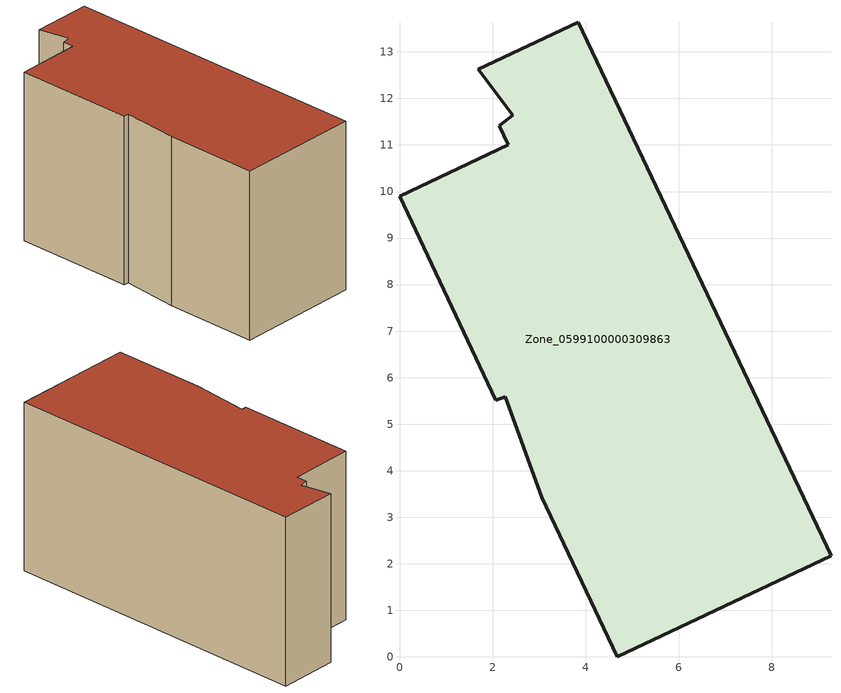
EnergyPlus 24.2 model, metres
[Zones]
Zone_0599100000309863
 floor ground (C_G): 9.27,2.17 4.68,0 3.06,3.43 2.27,5.59 2.07,5.52 0,9.9 2.33,11.01 2.14,11.42 2.43,11.64 1.69,12.63 3.84,13.64 z0
 wall outside (C_F): 4.68,0 9.27,2.17 3.84,13.64 1.69,12.63 2.43,11.64 2.14,11.42 2.33,11.01 0,9.9 2.07,5.52 2.27,5.59 3.06,3.43 4.68,0 z0:6.88
 roof outside (C_R): 2.14,11.42 2.33,11.01 0,9.9 2.07,5.52 2.27,5.59 3.06,3.43 4.68,0 9.27,2.17 3.84,13.64 1.69,12.63 2.43,11.64 z6.88
[BUILDING]
Pand.0599100000309863: North Axis=0; Terrain=City; Loads Convergence Tolerance Value=0.04; Temperature Convergence Tolerance Value=0.4; Solar Distribution=FullExterior; Maximum Number of Warmup Days=25; Minimum Number of Warmup Days=1
[Site:Location]
Rotterdam.The.Hague.AP_ZH_NLD Design_Conditions: Latitude=51.96; Longitude=4.45; Time Zone=1; Elevation=-4.5
[SITE:GROUNDTEMPERATURE:BUILDINGSURFACE]
18, 18, 18, 18, 18, 18, 18, 18, 18, 18, 18, 18
[MATERIAL] Thermal Absorptance=0.9; Solar Absorptance=0.7; Visible Absorptance=0.7
Name | Roughness | Thickness | Conductivity | Density | Specific Heat
G.TI.1992-2005 | MediumSmooth | 0.15 | 0.06 | 540 | 1210
F.TI.1992-2005 | Rough | 0.3 | 0.12 | 1920 | 840
R.TI.1992-2005 | MediumRough | 0.2 | 0.08 | 1500 | 1000
[CONSTRUCTION]
C_G: G.TI.1992-2005
C_F: F.TI.1992-2005
C_R: R.TI.1992-2005
[ZONE]
Zone_0599100000309863: Type=1; Multiplier=1; Ceiling Height=Autocalculate; Volume=Autocalculate; Floor Area=autocalculate; Part of Total Floor Area=Yes
[ZONEINFILTRATION:DESIGNFLOWRATE]
Infil_Zone_0599100000309863: Zone or ZoneList or Space or SpaceList=Zone_0599100000309863; Schedule=AlwaysOn; Design Flow Rate Calculation Method=Flow/Area; Flow Rate per Floor Area=0.0015; Constant Term Coefficient=1; Temperature Term Coefficient=0; Velocity Term Coefficient=0; Velocity Squared Term Coefficient=0
[HVACTEMPLATE:ZONE:IDEALLOADSAIRSYSTEM]
Zone_0599100000309863: Maximum Heating Supply Air Temperature=50; Minimum Cooling Supply Air Temperature=13; Maximum Heating Supply Air Humidity Ratio=0.0156; Minimum Cooling Supply Air Humidity Ratio=0.0077; Heating Limit=NoLimit; Cooling Limit=NoLimit; Dehumidification Control Type=ConstantSensibleHeatRatio; Cooling Sensible Heat Ratio=0.7; Dehumidification Setpoint=60; Humidification Control Type=None; Humidification Setpoint=30; Outdoor Air Method=None; Outdoor Air Flow Rate per Person=0.00944; Outdoor Air Flow Rate per Zone Floor Area=0; Outdoor Air Flow Rate per Zone=0; Demand Controlled Ventilation Type=None; Outdoor Air Economizer Type=NoEconomizer; Heat Recovery Type=None; Sensible Heat Recovery Effectiveness=0.7; Latent Heat Recovery Effectiveness=0.65
[ZONECONTROL:THERMOSTAT]
ThermostatControl_Zone_0599100000309863: Zone or ZoneList=Zone_0599100000309863; Control Type Schedule=DualSetpointControlType; Control 1=Thermostat_Zone_0599100000309863; Temperature Difference Between Cutout And Setpoint=0
[THERMOSTATSETPOINT:DUALSETPOINT]
Thermostat_Zone_0599100000309863: Heating Setpoint Temperature Schedule=HeatingSetpoint_Zone_0599100000309863; Cooling Setpoint Temperature Schedule=CoolingSetpoint_Zone_0599100000309863
[SCHEDULE:COMPACT]
HeatingSetpoint_Zone_0599100000309863: Through: 12/31, For: AllDays, Until: 24:00, 21
CoolingSetpoint_Zone_0599100000309863: Through: 12/31, For: AllDays, Until: 24:00, 24
DualSetpointControlType: Through: 12/31, For: AllDays, Until: 24:00, 4
AlwaysOn: Through: 12/31, For: AllDays, Until: 24:00, 1
